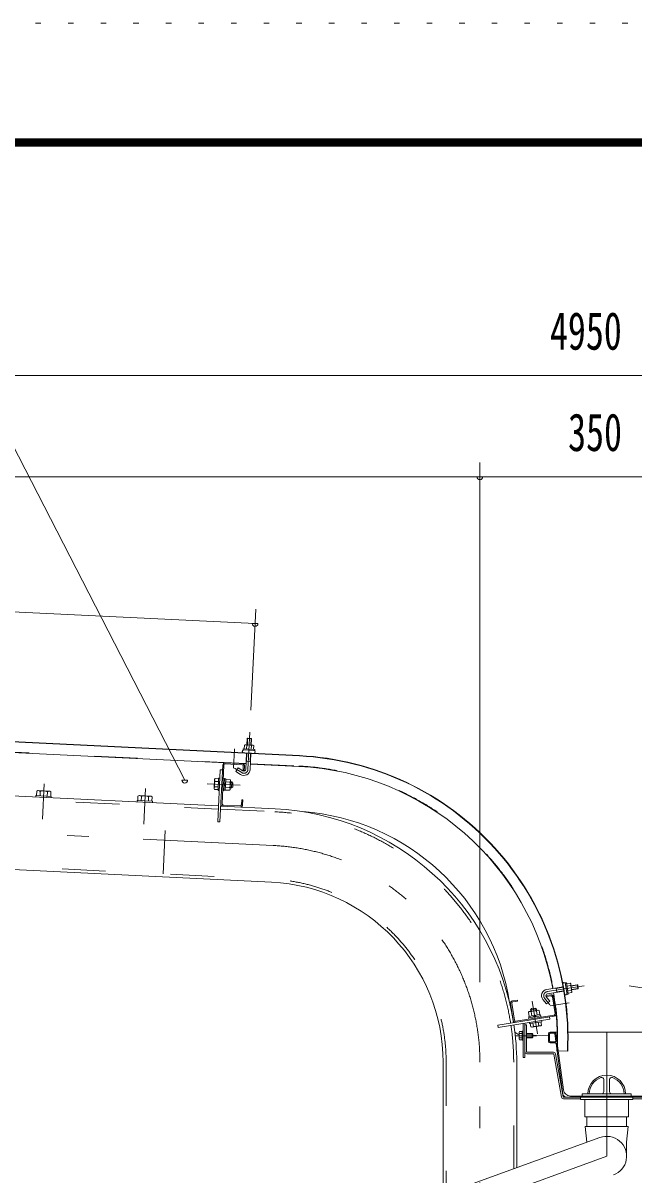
# Model space of a CAD drawing. Units: millimetres, scale not verified. Extents: x -34836 to 34836, y -16800 to 16800.
# Drawn here: x 18567 to 21941, y 10433 to 16800 of the extents above; entities that cross this region are included whole.
import ezdxf
from ezdxf.enums import TextEntityAlignment as Align

# ---------------------------------------------------------------- set-up
doc = ezdxf.new("R2010")
doc.units = ezdxf.units.MM
doc.header["$LTSCALE"] = 60
for name, pattern in [('USER2', [10, 4, -6]), ('USER3', [24, 12, -5, 2, -5]), ('USER4', [3, 0.5, -2.5])]:
    doc.linetypes.add(name, pattern=pattern)
for name, color, linetype, lineweight in [('0-6_2-02BOLD', 7, 'Continuous', 18), ('0-7_2-12HIDDEN', 3, 'USER2', 18), ('0-8_2-22CENTER', 3, 'USER3', 18), ('0-9_2-42THIN', 4, 'Continuous', 18), ('0-A_2-52DIM', 3, 'Continuous', 18), ('0-C_F-F1PAPER', 5, 'Continuous', 18), ('0-D_F-E_J_ADD', 5, 'USER4', 18)]:
    doc.layers.add(name, color=color, linetype=linetype, lineweight=lineweight)
doc.styles.add('ＭＳ ゴシック', font='')
doc.styles.get('ＭＳ ゴシック').set_extended_font_data('MS Gothic')

msp = doc.modelspace()

# ---------------------------------------------------------------- linework, layer by layer
at = {"layer": '0-6_2-02BOLD'}
for p, q in [((20093.02, 12749.19), (12050.67, 13142.53)), ((12050.77, 13144.53), (20093.11, 12751.19)), ((16626.37, 12860.68), (19798.58, 12705.53)), ((19801.62, 12787.88), (19802.62, 12808.34)), ((19828.57, 12807.07), (19827.56, 12786.61)), ((19797.1, 12675.31), (19801.41, 12763.46)), ((19825.39, 12762.29), (19821.07, 12674.14)), ((19654.71, 12384.17), (19670.11, 12698.99)), ((19676.5, 12698.69), (19666.02, 12484.54)), ((19777.49, 12700.15), (19683.21, 12704.76)), ((19799.31, 12720.38), (19823.27, 12719.2)), ((19822.56, 12704.35), (20090.18, 12691.27)), ((19646.23, 12472.69), (16462.83, 12628.38)), ((19627.25, 12608.8), (19646.44, 12607.86)), ((19767.93, 12646.83), (19741.71, 12663.73)), ((18662.15, 12553.26), (18660.96, 12528.9)), ((18700.17, 12526.99), (18701.36, 12551.34)), ((19644.97, 12577.87), (19625.79, 12578.81)), ((19676, 12557.34), (19669.61, 12557.64)), ((19677.26, 12583.31), (19685.65, 12590.91)), ((19686.05, 12598.9), (19677.66, 12591.3)), ((19708.11, 12574.79), (19684.92, 12575.92)), ((19686.39, 12605.9), (19709.58, 12604.77)), ((19718.83, 12573.27), (19720.39, 12605.23)), ((18722.52, 12525.89), (18722.13, 12517.9)), ((19220.29, 12501.55), (19221.49, 12525.9)), ((19260.69, 12523.98), (19259.51, 12499.63)), ((19280.3, 12523.02), (19279.12, 12498.67)), ((19281.85, 12498.54), (19281.46, 12490.55)), ((19659.01, 12472.07), (19958.65, 12457.4)), ((19672.11, 12477.84), (19766.39, 12473.23)), ((21549.62, 11472.62), (21459.43, 11458.34)), ((21515.1, 11442.85), (21511.35, 11466.55)), ((21570.53, 11476.93), (21590.76, 11480.14)), ((21627.72, 11485), (21631.47, 11461.29)), ((21454.79, 11425.21), (21481.66, 11429.46)), ((21553.74, 11448.98), (21463.18, 11434.64)), ((21489.98, 11417.82), (21504.75, 11324.58)), ((21511.07, 11325.58), (21496.3, 11418.82)), ((21594.83, 11454.48), (21574.59, 11451.28)), ((21259.25, 11381.28), (21274.02, 11288.03)), ((21280.34, 11289.04), (21265.58, 11382.28)), ((21297.75, 11393.85), (21270.9, 11389.6)), ((21401.79, 11350.8), (21370.17, 11345.79)), ((21372.84, 11335.3), (21376.47, 11312.37)), ((21406.12, 11317.07), (21402.49, 11340)), ((21499.43, 11317.26), (21287.66, 11283.72)), ((21363.97, 11269.88), (21362.97, 11276.21)), ((21382.73, 11272.86), (21385.74, 11253.89)), ((21384.64, 11305.56), (21391.29, 11314.72)), ((21399.2, 11315.97), (21392.55, 11306.81)), ((21415.39, 11258.58), (21412.38, 11277.55)), ((21475.56, 11294.04), (21473.57, 11306.68)), ((21322.51, 11226.17), (21308.53, 11226.17)), ((21308.53, 11214.62), (21322.51, 11214.62)), ((21347.31, 11215.07), (21378.51, 11215.07)), ((21382.51, 11204.97), (21469.8, 11205.73)), ((21468.11, 11213.07), (21468.11, 11173.07)), ((21474.11, 11173.07), (21474.11, 11213.07)), ((21516.6, 11223.07), (21478.11, 11223.07)), ((21478.11, 11217.07), (21499.35, 11217.07)), ((21503.32, 11213.6), (21508.66, 11173.6)), ((21550.73, 10903.78), (21509.27, 11214.39)), ((21576.61, 11223.07), (22003.6, 11223.07)), ((21322.51, 11191.52), (21308.53, 11191.52)), ((21322.51, 11178.07), (21328.91, 11178.07)), ((21504.69, 11169.07), (21478.11, 11169.07)), ((21478.11, 11163.07), (21506.56, 11163.07)), ((21510.53, 11159.6), (21547.79, 10880.43)), ((21496.77, 11112.27), (21349.31, 11112.27)), ((21349.31, 11103.07), (21496.77, 11103.07)), ((21498.74, 11101.42), (21540.76, 10863.13)), ((21549.82, 10864.72), (21507.8, 11103.01)), ((21514.31, 11119.82), (21574.24, 11116.89)), ((20886.91, 11055.89), (20886.91, 10055.89)), ((21293.31, 11055.89), (21293.31, 10472.86)), ((21774.11, 10960.27), (21774.11, 10893.07)), ((21806.11, 10893.07), (21806.11, 10960.27)), ((21551.79, 10863.07), (22028.43, 10863.07)), ((21646.11, 10853.87), (21551.79, 10853.87)), ((21590.37, 10869.07), (21989.84, 10869.07)), ((21646.11, 10850.27), (21646.11, 10862.27)), ((21934.11, 10850.27), (21646.11, 10850.27)), ((21670.11, 10754.26), (21670.11, 10850.27)), ((21926.1, 10869.07), (21926.1, 10881.07)), ((21934.11, 10862.27), (21934.11, 10850.27)), ((22028.43, 10853.87), (21934.11, 10853.87)), ((21680.09, 10701.67), (21680.09, 10754.26)), ((21900.11, 10701.67), (21900.11, 10754.26)), ((21052.48, 10385.2), (21752.48, 10640.02))]:
    msp.add_line(p, q, dxfattribs=at)
for points in [[(19840.54, 12785.97), (19841.53, 12806.44), (19838.17, 12808.61), (19793.21, 12810.82), (19789.64, 12808.97), (19788.63, 12788.51)], [(19803.71, 12810.3), (19805.43, 12845.51), (19829.4, 12844.34), (19827.68, 12809.13)], [(19805.43, 12845.51), (19807.52, 12847.41), (19827.49, 12846.44), (19829.4, 12844.34)], [(13266.65, 12784.69), (13394.54, 12371.56), (19938.79, 12051.5)], [(19668.78, 12671.82), (19655.99, 12672.45), (19641.92, 12384.8), (19654.71, 12384.17)], [(19741.71, 12663.73), (19754.71, 12683.9), (19780.93, 12667.01)], [(19789.97, 12693.13), (19788.64, 12665.96), (19782.24, 12666.28), (19783.57, 12693.44)], [(19647.16, 12622.86), (19627.97, 12623.79), (19624.96, 12619.11), (19622.49, 12568.77), (19625.04, 12563.82), (19644.23, 12562.87)], [(19650.43, 12558.58), (19644.03, 12558.9), (19647.35, 12626.83), (19653.75, 12626.51)], [(19676, 12557.34), (19679.33, 12625.26), (19672.93, 12625.57)], [(19679.18, 12622.46), (19687.18, 12622.07), (19684.13, 12559.75), (19676.13, 12560.14)], [(19687.12, 12620.9), (19710.31, 12619.76), (19712.85, 12614.81), (19710.39, 12564.47), (19707.37, 12559.78), (19684.19, 12560.92)], [(18641.35, 12529.86), (18642.56, 12554.21), (18648.97, 12557.52), (18714.89, 12554.3), (18720.98, 12550.38), (18719.78, 12526.02)], [(19712.41, 12605.62), (19720.39, 12605.23), (19726.1, 12598.95), (19725.12, 12578.97), (19718.83, 12573.27), (19710.84, 12573.66)], [(18722.52, 12525.89), (18638.63, 12529.99), (18638.23, 12522)], [(19281.85, 12498.54), (19197.95, 12502.64), (19197.56, 12494.65)], [(19200.68, 12502.51), (19201.88, 12526.86), (19208.3, 12530.17), (19274.22, 12526.95), (19280.3, 12523.02)], [(19773.1, 12479.3), (19774.42, 12506.46), (19780.83, 12506.16), (19779.5, 12478.99)], [(21576.63, 11438.44), (21596.86, 11441.65), (21598.31, 11445.41), (21591.25, 11489.84), (21588.73, 11492.97), (21568.5, 11489.77)], [(21592.9, 11479.49), (21627.72, 11485), (21630.02, 11483.33)], [(21630.02, 11483.33), (21633.14, 11463.58), (21631.47, 11461.29), (21596.66, 11455.77)], [(21269.89, 11395.92), (21296.76, 11400.17), (21297.75, 11393.85)], [(21456.66, 11417.66), (21476.29, 11393.42), (21457.63, 11378.31), (21438, 11402.56)], [(21482.66, 11423.14), (21455.8, 11418.88), (21454.79, 11425.21)], [(21361.64, 11310.03), (21358.01, 11332.95), (21362.34, 11336.45), (21412.11, 11344.34), (21417.32, 11342.35), (21420.95, 11319.42)], [(21403.03, 11342.9), (21401.79, 11350.8), (21394.91, 11355.79), (21375.16, 11352.66), (21370.17, 11345.79), (21371.43, 11337.9)], [(21475.57, 11294.04), (21191.11, 11248.99), (21189.11, 11261.63), (21500.43, 11310.94)], [(21338.11, 11272.27), (21338.11, 11083.07), (21328.91, 11083.07), (21328.91, 11270.81)], [(21359.96, 11295.17), (21358.96, 11301.5), (21426.13, 11312.13), (21427.13, 11305.81)], [(21423.37, 11311.69), (21422.11, 11319.6), (21360.49, 11309.84), (21361.73, 11301.93)], [(21363.97, 11269.88), (21431.14, 11280.53), (21430.14, 11286.85)], [(21427.21, 11279.91), (21430.21, 11260.93), (21425.89, 11257.42), (21376.11, 11249.54), (21370.91, 11251.54), (21367.9, 11270.51)], [(21308.53, 11226.17), (21306.51, 11222.67), (21306.51, 11183.47), (21308.53, 11179.98), (21322.51, 11179.98)], [(21322.51, 11178.07), (21322.51, 11228.07), (21328.91, 11228.07)], [(21347.31, 11114.27), (21347.31, 11263.07), (21338.11, 11263.07)], [(21347.31, 11191.07), (21378.51, 11191.07), (21382.51, 11195.07), (21382.51, 11211.07), (21378.51, 11215.07), (21378.51, 11191.07)], [(21654.12, 10869.07), (21654.12, 10881.07), (21926.11, 10881.07), (21926.11, 10869.07)], [(21910.11, 10850.27), (21910.11, 10754.26), (21670.11, 10754.26)], [(21900.11, 10536.66), (21900.11, 10613.72), (21908.1, 10701.67), (21672.1, 10701.67), (21680.11, 10613.68)]]:
    msp.add_lwpolyline(points, dxfattribs=at)
for points in [[(19846.24, 12779.28), (19846.55, 12785.67), (19782.63, 12788.81), (19782.32, 12782.42)], [(21567.55, 11495.71), (21561.22, 11494.71), (21571.25, 11431.5), (21577.56, 11432.5)]]:
    msp.add_lwpolyline(points, close=True, dxfattribs=at)
for centre, radius, start, end in [((19795.67, 12799.19), 11.5, 52.81572, 112.81572), ((19813.58, 12766.78), 42.99, 69.61201, 104.78793), ((19834.59, 12797.28), 11.5, 61.58423, 121.58423), ((19785.92, 12774.23), 8, 87.19978, 267.19978), ((19841.86, 12771.49), 8, 267.20061, 87.20059), ((20016.9, 11193.06), 1558, 357.19991, 87.20001), ((20016.9, 11193.06), 1560, 357.19991, 87.2), ((19682.9, 12698.37), 12.8, 87.19728, 177.19728), ((19682.9, 12698.37), 6.4, 87.19728, 177.19728), ((19786.62, 12675.83), 34.5, 237.19998, 357.19998), ((19777.18, 12693.76), 6.4, 357.2092, 87.2012), ((19777.18, 12693.76), 12.8, 357.20143, 87.2012), ((19786.62, 12675.83), 10.5, 237.19998, 357.19998), ((20016.9, 11193.06), 1500, 10.38887, 87.20001), ((19665.51, 12591.9), 41.84, 156.17363, 198.22444), ((19636.31, 12615.87), 11.51, 177.19904, 217.92586), ((19701.23, 12612.7), 11.51, 316.47221, 357.19904), ((18651.79, 12542.23), 15.13, 46.76883, 87.19998), ((18679.25, 12500.86), 55.12, 66.33568, 108.06429), ((18710.61, 12539.35), 15.14, 87.19998, 127.6283), ((19634.12, 12570.89), 11.51, 136.47221, 177.19904), ((19669.83, 12591.68), 41.84, 336.17365, 18.22444), ((19699.03, 12567.71), 11.51, 357.19905, 37.92586), ((19211.12, 12514.87), 15.13, 46.76883, 87.19998), ((19238.58, 12473.5), 55.12, 66.33568, 108.06429), ((19269.93, 12511.99), 15.14, 87.19998, 127.6283), ((19672.42, 12484.22), 12.8, 177.19728, 267.18843), ((19672.42, 12484.22), 6.4, 177.19728, 267.18843), ((19766.71, 12479.61), 12.8, 267.19951, 357.20206), ((19766.71, 12479.61), 6.4, 267.19951, 357.20918), ((19890.1, 11055.89), 1403.2, 8.99988, 87.19992), ((20016.9, 11193.06), 1252, 8.8508, 85.64871), ((19890.1, 11055.89), 996.8, 0, 87.19992), ((21555.25, 11489.72), 6.69, 8.99693, 188.99693), ((21580.38, 11485.07), 11.5, 334.61195, 34.61194), ((21552.32, 11460.9), 42.99, 351.41122, 26.58713), ((21464.82, 11424.26), 34.5, 98.99751, 218.99992), ((21464.82, 11424.26), 10.5, 98.99451, 218.99451), ((21483.66, 11416.82), 12.8, 9.0014, 99.00119), ((21483.66, 11416.82), 6.4, 9.00261, 98.99463), ((20016.9, 11193.06), 1500, 357.19992, 9.47205), ((21564.44, 11434.48), 6.26, 188.99661, 8.99661), ((21586.47, 11446.58), 11.5, 343.38046, 43.38045), ((21271.9, 11383.28), 12.8, 99.00055, 189.0031), ((21271.9, 11383.28), 6.4, 98.99463, 189.0043), ((21366.78, 11325.52), 11.51, 58.27299, 98.9998), ((21393.78, 11299.07), 41.84, 77.97704, 120.02785), ((21411.27, 11332.56), 11.51, 98.9998, 139.72662), ((21286.67, 11290.03), 12.8, 189.01418, 279.00533), ((21286.67, 11290.03), 6.4, 189.01538, 279.00653), ((21498.43, 11323.58), 6.4, 279.00655, 9.00653), ((21498.43, 11323.58), 12.8, 279.00534, 9.00533), ((19890.1, 11055.89), 1403.2, 0, 8.47734), ((21326.96, 11264.49), 60, 223.27379, 250.07101), ((21315.78, 11220.39), 9.27, 180, 218.5314), ((21340.55, 11203.07), 34.04, 160.16864, 199.82909), ((21376.96, 11261.32), 11.51, 278.9998, 319.72662), ((21394.45, 11294.8), 41.84, 257.97704, 300.02785), ((21421.44, 11268.37), 11.51, 238.27298, 278.9998), ((21478.11, 11213.07), 10, 90, 180), ((21478.11, 11213.07), 4, 90, 180), ((21499.35, 11213.07), 10, 7.60199, 90), ((21499.35, 11213.07), 4, 7.60417, 90), ((21315.77, 11185.75), 9.26, 141.45374, 180), ((21478.11, 11173.07), 10, 180, 270), ((21478.11, 11173.07), 4, 180, 270), ((21504.69, 11173.07), 4, 270, 7.60158), ((21506.56, 11159.07), 4, 7.60417, 90), ((21349.31, 11114.27), 11.2, 180, 270), ((21349.31, 11114.27), 2, 180, 270), ((21496.77, 11101.07), 11.2, 10.00008, 90), ((21496.77, 11101.07), 2, 10.00023, 90), ((21790.11, 10881.07), 104, 0, 180), ((21790.11, 10881.07), 96, 109.47116, 180), ((21762.12, 10960.27), 12, 0, 109.47487), ((21818.11, 10960.27), 12, 70.5251, 180), ((21790.11, 10881.07), 96, 0, 70.52881), ((21590.37, 10909.07), 40, 187.60284, 270), ((21762.12, 10893.07), 12, 270, 0), ((21818.11, 10893.07), 12, 180, 270), ((21551.79, 10865.07), 11.2, 189.99995, 270), ((21567.62, 10883.07), 20, 187.60312, 270), ((21551.79, 10865.07), 2, 190.00023, 270), ((21790.11, 10536.66), 110, 289.99896, 110.0006)]:
    msp.add_arc(centre, radius, start, end, dxfattribs=at)
at = {"layer": '0-7_2-12HIDDEN'}
for p, q in [((19798.68, 12707.52), (16626.47, 12862.68)), ((19822.65, 12706.35), (20090.27, 12693.26)), ((16462.01, 12611.61), (19645.41, 12455.91)), ((19340.33, 12097.59), (19358.55, 12469.94)), ((19658.18, 12455.28), (19957.83, 12440.63)), ((13389.25, 12388.64), (19939.62, 12068.27)), ((20903.7, 11055.89), (20903.7, 10055.89)), ((21276.5, 10466.74), (21276.5, 11055.89))]:
    msp.add_line(p, q, dxfattribs=at)
for centre, radius, start, end in [((20016.9, 11193.06), 1502, 10.38693, 87.2), ((19890.1, 11055.89), 1386.4, 8.99983, 87.19992), ((19890.1, 11055.89), 1013.6, 0, 87.19992), ((20016.9, 11193.06), 1502, 357.19991, 9.47142), ((19890.1, 11055.89), 1386.4, 0, 8.47098)]:
    msp.add_arc(centre, radius, start, end, dxfattribs=at)
at = {"layer": '0-8_2-22CENTER'}
for p, q in [((19819.2, 12881.52), (19809.08, 12674.73)), ((19729.36, 12682.48), (19734.57, 12788.75)), ((19774.43, 12656.92), (19734.93, 12682.37)), ((19948.73, 12254.46), (13256.72, 12581.75)), ((18674.31, 12400.09), (18683.89, 12595.87)), ((19243.21, 12568.51), (19233.64, 12372.74)), ((19583.77, 12595.9), (19765.55, 12586.99)), ((21665.78, 11478.88), (21461.3, 11446.48)), ((21914.43, 11478.88), (22118.91, 11446.48)), ((21447.33, 11410.11), (21476.91, 11373.58)), ((21407.26, 11213.97), (21378.78, 11393.72)), ((21477.61, 11368.07), (21582.7, 11384.71)), ((21286.51, 11203.07), (21402.51, 11203.07)), ((21090.1, -1848.11), (21090.1, 11055.89))]:
    msp.add_line(p, q, dxfattribs=at)
msp.add_lwpolyline([(21790.11, 11223.07), (21790.11, 10536.65), (21090.1, 10281.84)], dxfattribs=at)
for centre, radius, start, end in [((19786.62, 12675.83), 22.5, 237.19998, 357.19998), ((19890.1, 11055.89), 1200, 0, 87.19992), ((21464.82, 11424.26), 22.5, 99.0022, 219.0022)]:
    msp.add_arc(centre, radius, start, end, dxfattribs=at)
at = {"layer": '0-9_2-42THIN'}
for p, q in [((19805.71, 12810.21), (19807.52, 12847.41)), ((19827.5, 12846.44), (19825.68, 12809.23)), ((19801.31, 12720.27), (19803.41, 12763.36)), ((19798.94, 12712.91), (19801.31, 12720.27)), ((19711.04, 12577.66), (19723.02, 12577.07)), ((19724.2, 12601.04), (19712.2, 12601.63)), ((21630.01, 11483.33), (21593.21, 11477.5)), ((21596.35, 11457.75), (21633.14, 11463.58)), ((21373.5, 11350.37), (21375.38, 11338.53)), ((21399.08, 11342.27), (21397.21, 11354.12)), ((21381.71, 11211.87), (21347.31, 11211.87)), ((21347.31, 11194.27), (21381.71, 11194.27))]:
    msp.add_line(p, q, dxfattribs=at)
for points in [[(19823.38, 12762.38), (19821.28, 12719.3), (19822.91, 12711.74)], [(21549.98, 11470.66), (21511.67, 11464.59), (21503.97, 11465.39)], [(21507.74, 11441.68), (21514.79, 11444.83), (21553.41, 11450.95)]]:
    msp.add_lwpolyline(points, dxfattribs=at)
at = {"layer": '0-A_2-52DIM'}
for p, q in [((11890.1, 14851.94), (31690.11, 14851.94)), ((21090.1, 14371.94), (21090.1, 11498.29)), ((31690.11, 14291.94), (11890.1, 14291.94)), ((21106.11, 14291.94), (21074.11, 14291.94)), ((19848.51, 13480.81), (11937.97, 13867.7)), ((19852.42, 13560.71), (19825.07, 13001.37)), ((19864.51, 13480.81), (19832.51, 13480.81)), ((19476.19, 12615.37), (19444.19, 12615.37))]:
    msp.add_line(p, q, dxfattribs=at)
msp.add_lwpolyline([(19460.19, 12615.37), (17870.12, 15711.89), (14910.12, 15711.89)], dxfattribs=at)
for centre in [(21090.11, 14291.94), (19848.51, 13480.81), (19460.19, 12615.37)]:
    msp.add_arc(centre, 16, 180, 0, dxfattribs=at)
at = {"layer": '0-C_F-F1PAPER'}
for points in [[(34036.13, -16000), (-11883.87, -16000), (-11883.87, 16160), (34036.13, 16160)], [(34032.13, -15996), (-11879.87, -15996), (-11879.87, 16156), (34032.13, 16156)], [(34028.13, -15992), (34028.13, 16152), (-11875.87, 16152), (-11875.87, -15992)], [(34024.13, -15988), (-11871.87, -15988), (-11871.87, 16148), (34024.13, 16148)], [(34020.13, -15984), (34020.13, 16144), (-11867.87, 16144), (-11867.87, -15984)], [(34016.13, -15980), (-11863.87, -15980), (-11863.87, 16140), (34016.13, 16140)], [(34012.13, -15976), (34012.13, 16136), (-11859.87, 16136), (-11859.87, -15976)], [(34008.13, -15972), (-11855.87, -15972), (-11855.87, 16132), (34008.13, 16132)], [(34004.13, -15968), (-11851.87, -15968), (-11851.87, 16128), (34004.13, 16128)], [(34000.13, -15964), (-11847.87, -15964), (-11847.87, 16124), (34000.13, 16124)], [(33996.13, -15960), (33996.13, 16120), (-11843.87, 16120), (-11843.87, -15960)]]:
    msp.add_lwpolyline(points, close=True, dxfattribs=at)
at = {"layer": '0-D_F-E_J_ADD'}
msp.add_lwpolyline([(34836.13, -16800), (-12683.87, -16800), (-12683.87, 16800), (34836.13, 16800)], close=True, dxfattribs=at)

# ---------------------------------------------------------------- texts
at = {"layer": '0-A_2-52DIM', "color": 7, "style": 'ＭＳ ゴシック', "width": 0.7}
for s, p in [('4950', (21476.57, 14931.94)), ('350', (21576.87, 14371.94))]:
    msp.add_text(s, height=208.4, dxfattribs=at).set_placement(p, align=Align.BOTTOM_LEFT)

doc.saveas('drawing.dxf')
